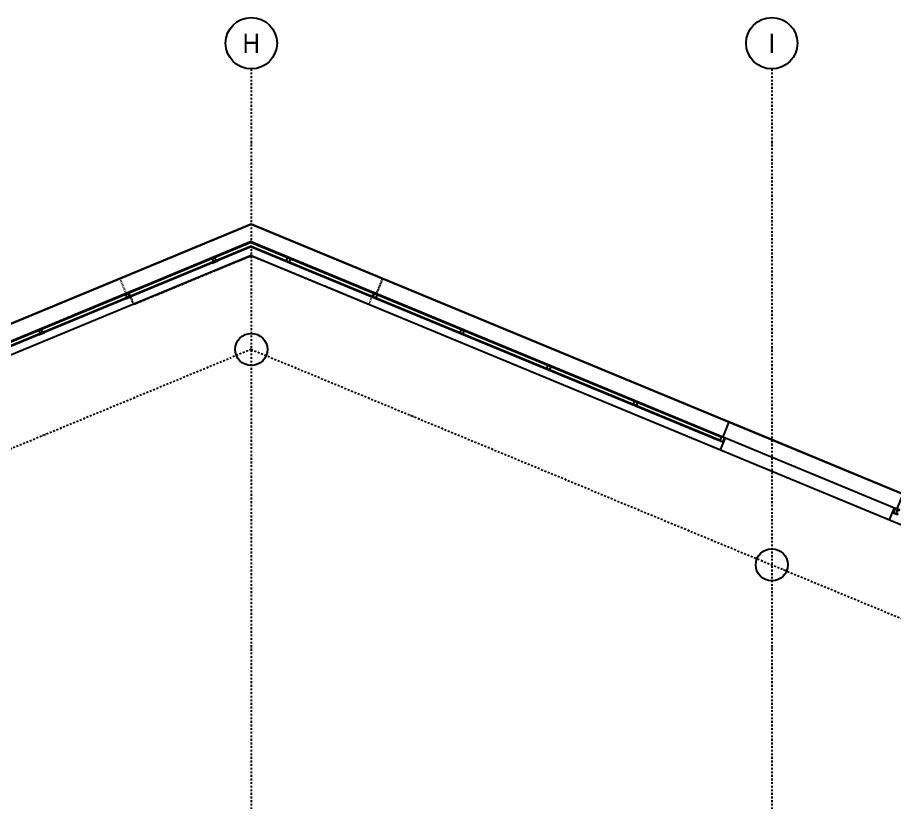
# Model space of a CAD drawing. Header units: millimetres. Extents: x -3035503 to 19821, y 792 to 235380.
# Drawn here: x -2928843 to -2915196, y 202228 to 214452 of the extents above; entities that cross this region are included whole.
import ezdxf

# ---------------------------------------------------------------- set-up
doc = ezdxf.new("R2010")
doc.units = ezdxf.units.MM
doc.linetypes.add('DA2', pattern=[0.45, 0.3, -0.15])
doc.linetypes.add('DD4', pattern=[0.8, 0.4, -0.2, 0, -0.2])
for name, color, linetype in [('ARCH_O-06-CO', 8, 'DD4'), ('ARCH_Z-02-CO', 252, 'Continuous'), ('ARCH_Z-02-DA', 252, 'DA2'), ('ARCH_Z-06-CO', 252, 'Continuous'), ('ARCH_Z-08-CO', 252, 'Continuous')]:
    doc.layers.add(name, color=color, linetype=linetype)
doc.styles.add('4np_fit_out$0$A_ARIAL', font='arial.ttf', dxfattribs={"width": 0.9})

# ---------------------------------------------------------------- blocks, each defined once
blk = doc.blocks.new('4np_fit_out$0$WINDOW PROFILE')
blk.add_lwpolyline([(-20483, 175), (-20389, 175), (-20389, 163), (-20414, 163), (-20414, 111), (-20389, 111), (-20389, 100), (-20483, 100), (-20483, 111), (-20458, 111), (-20458, 163), (-20483, 163)], close=True)
blk = doc.blocks.new('4np_fit_out$0$WINDOW PROFILE SIDE')
blk.add_lwpolyline([(-21920, 175), (-21851, 175), (-21851, 163), (-21876, 163), (-21876, 111), (-21851, 111), (-21851, 100), (-21920, 100)], close=True)

msp = doc.modelspace()

# ---------------------------------------------------------------- linework, layer by layer
at = {"layer": 'ARCH_O-06-CO', "linetype": 'DD4', "ltscale": 70}
for q in [(-2980461, 186396), (-2885750, 192941)]:
    msp.add_line((-2925205, 209284), q, dxfattribs=at)
for points in [[(-2925205, 213652), (-2925205, 174539)], [(-2917105, 213652), (-2917105, 174539)]]:
    msp.add_lwpolyline(points, dxfattribs=at)
at = {"layer": 'ARCH_O-06-CO', "linetype": 'ByBlock', "ltscale": 100}
for centre in [(-2925205, 214052), (-2917105, 214052)]:
    msp.add_circle(centre, 400, dxfattribs=at)
at = {"layer": 'ARCH_Z-02-CO', "color": 251}
for q in [(-2940736, 204799), (-2917773, 208154)]:
    msp.add_line((-2925205, 211232), q, dxfattribs=at)
at = {"layer": 'ARCH_Z-02-CO'}
for p, q in [((-2925205, 210962), (-2940605, 204583)), ((-2925205, 210950), (-2940600, 204573)), ((-2925205, 210893), (-2940580, 204525)), ((-2925205, 210880), (-2940576, 204514)), ((-2925205, 210962), (-2917905, 207938)), ((-2925205, 210950), (-2917909, 207928)), ((-2925205, 210893), (-2917929, 207880)), ((-2925205, 210880), (-2917934, 207869)), ((-2925205, 210745), (-2940606, 204366)), ((-2925205, 210745), (-2917904, 207721)), ((-2917827, 207906), (-2915196, 206816))]:
    msp.add_line(p, q, dxfattribs=at)
msp.add_lwpolyline([(-2943451, 203674), (-2967590, 193676), (-2968030, 194738), (-2967240, 195066, 1.000014), (-2968388, 197837), (-2972337, 196201, 1.000007), (-2971189, 193430), (-2970399, 193757), (-2969959, 192694), (-2972482, 191649), (-2972463, 191603, 0.822431), (-2969755, 177836), (-2938705, 177836, 0.199191), (-2933644, 179935, -0.414842), (-2924866, 179935, 0.199191), (-2919805, 177836), (-2899555, 177836, 0.820672), (-2895380, 198824), (-2895408, 198836), (-2895388, 198882), (-2925205, 211232), (-2940736, 204799)], format="xyb", dxfattribs=at)
for points in [[(-2940736, 204799), (-2925205, 211232), (-2895388, 198882), (-2895478, 198665), (-2895444, 198651), (-2894192, 198033)], [(-2915272, 206631), (-2897654, 199333)]]:
    msp.add_lwpolyline(points, dxfattribs=at)
at = {"layer": 'ARCH_Z-02-DA', "color": 251, "ltscale": 25}
for q in [(-2940682, 204551), (-2917827, 207906)]:
    msp.add_line((-2925205, 210962), q, dxfattribs=at)
at = {"layer": 'ARCH_Z-06-CO'}
for p, q in [((-2917904, 207721), (-2917827, 207906)), ((-2917904, 207721), (-2915272, 206631)), ((-2915272, 206631), (-2915196, 206816))]:
    msp.add_line(p, q, dxfattribs=at)
at = {"layer": 'ARCH_Z-06-CO', "linetype": 'DA2', "ltscale": 50}
msp.add_lwpolyline([(-2927251, 210385), (-2927155, 210154), (-2927114, 210171), (-2927037, 209986), (-2925205, 210745), (-2923372, 209986), (-2923296, 210171), (-2923254, 210154), (-2923159, 210385), (-2925205, 211232)], close=True, dxfattribs=at)
at = {"layer": 'ARCH_Z-06-CO'}
for points in [[(-2915154, 206799), (-2915059, 207030), (-2917773, 208154), (-2917869, 207923)], [(-2917869, 207923), (-2917827, 207906)]]:
    msp.add_lwpolyline(points, dxfattribs=at)
at = {"layer": 'ARCH_Z-08-CO'}
for centre in [(-2925205, 209284), (-2917105, 205929)]:
    msp.add_circle(centre, 250, dxfattribs=at)

# ---------------------------------------------------------------- block references
at = {"layer": 'ARCH_Z-02-CO', "xscale": -1}
for name, p, rotation in [('4np_fit_out$0$WINDOW PROFILE', (-2906955, 218629), 202.4999950974986), ('4np_fit_out$0$WINDOW PROFILE', (-2908305, 218070), 202.4999950974986), ('4np_fit_out$0$WINDOW PROFILE', (-2909655, 217511), 202.4999950974986), ('4np_fit_out$0$WINDOW PROFILE SIDE', (-2894893, 198514), 157.500004948354)]:
    msp.add_blockref(name, p, dxfattribs=dict(at, rotation=rotation))
at = {"layer": 'ARCH_Z-02-CO', "rotation": 157.5000048965416}
for name, p in [('4np_fit_out$0$WINDOW PROFILE', (-2943454, 218629)), ('4np_fit_out$0$WINDOW PROFILE', (-2942104, 218070)), ('4np_fit_out$0$WINDOW PROFILE', (-2940754, 217511)), ('4np_fit_out$0$WINDOW PROFILE', (-2939404, 216951)), ('4np_fit_out$0$WINDOW PROFILE', (-2938054, 216392)), ('4np_fit_out$0$WINDOW PROFILE SIDE', (-2938054, 216392))]:
    msp.add_blockref(name, p, dxfattribs=at)

# ---------------------------------------------------------------- texts
at = {"layer": 'ARCH_O-06-CO', "linetype": 'ByBlock', "ltscale": 100, "char_height": 300, "width": 670.19, "attachment_point": 5, "rotation": 360, "style": '4np_fit_out$0$A_ARIAL'}
for s, insert in [('{\\fArial|b0|i0|c238|p34;H}', (-2925205, 214052)), ('{\\fArial|b0|i0|c238|p34;I}', (-2917105, 214052))]:
    msp.add_mtext(s, dxfattribs=dict(at, insert=insert))

doc.saveas('drawing.dxf')
